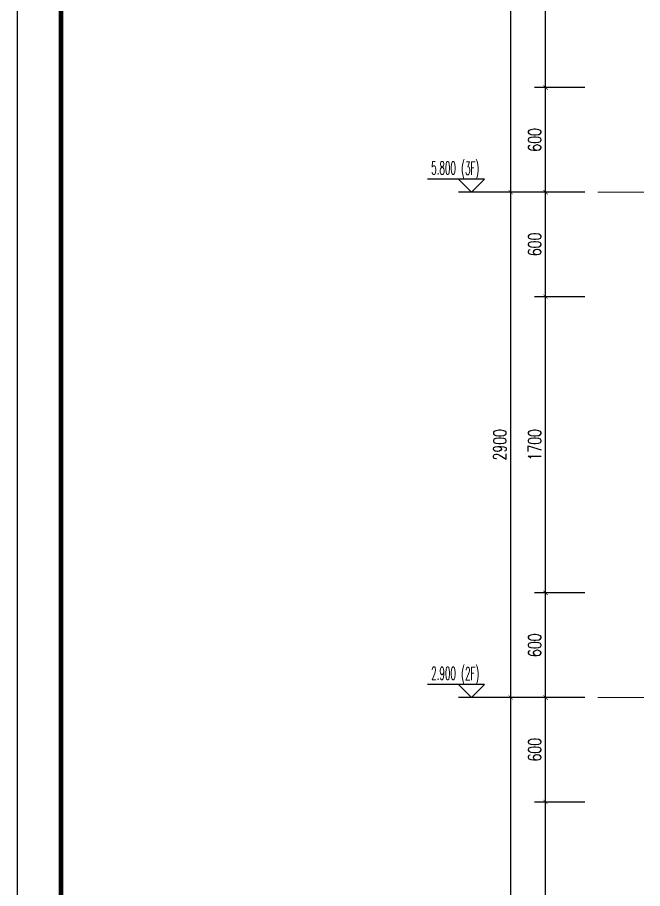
# Model space of a CAD drawing. Extents: x -668857 to 154266, y -275694 to 291306.
# Drawn here: x 457 to 4044, y 148002 to 153002 of the extents above; entities that cross this region are included whole.
import ezdxf

# ---------------------------------------------------------------- set-up
doc = ezdxf.new("R2010")
doc.units = 0
doc.header["$LTSCALE"] = 1000
doc.linetypes.add('DOTE', pattern=[2.42, 2, -0.2, 0.02, -0.2])
doc.layers.get('0').update_dxf_attribs({"linetype": 'CONTINUOUS'})
doc.layers.get('DEFPOINTS').update_dxf_attribs({"linetype": 'CONTINUOUS'})
for name, color, linetype in [('DIM_ELEV', 3, 'CONTINUOUS'), ('PUB_DIM', 3, 'CONTINUOUS'), ('PUB_TEXT', 2, 'CONTINUOUS'), ('yichutu', 7, 'CONTINUOUS')]:
    doc.layers.add(name, color=color, linetype=linetype)
doc.layers.add('DOTE', color=19, linetype='DOTE', lineweight=9)
doc.layers.add('图框', color=9, linetype='CONTINUOUS', lineweight=18)
doc.styles.add('_TCH_DIM', font='SIMPLEX.shx', dxfattribs={"width": 0.7, "bigfont": 'GBCBIG.shx'})
doc.styles.add('_TCH_DIM_T3', font='SIMPLEX', dxfattribs={"width": 0.705882, "bigfont": 'GBCBIG'})
doc.dimstyles.new('_TCH_ARCH&&25', dxfattribs={"dimtxt": 74.375, "dimasz": 25, "dimexe": 62.5, "dimexo": 75, "dimgap": 25, "dimtad": 1, "dimdec": 0, "dimzin": 0, "dimdsep": 46, "dimtxsty": '_TCH_DIM_T3', "dimblk": 'ARCHTICK', "dimcen": 0.09, "dimclrt": 7, "dimazin": 0, "dimtfac": 1, "dimtdec": 0, "dimtix": 1, "dimtmove": 2, "dimatfit": 3, "dimldrblk": 'ARCHTICK', "dimfxl": 0, "dimtolj": 1, "dimtzin": 0, "dimarcsym": 0})

# ---------------------------------------------------------------- blocks, each defined once
blk = doc.blocks.new('GFDDDDRG')
at = {"layer": '图框'}
blk.add_lwpolyline([(923309.8, -107437), (923309.8, -159999.5), (893609.8, -159999.5), (893609.8, -107437)], close=True, dxfattribs=at)
blk.add_lwpolyline([(923309.8, -107437), (923309.8, -159999.5), (893609.8, -159999.5), (893609.8, -107437)], close=True, dxfattribs=at)
at = {"layer": '图框', "const_width": 50}
blk.add_lwpolyline([(894109.8, -159499.5), (922809.8, -159499.5), (922809.8, -108687), (894109.8, -108687)], close=True, dxfattribs=at)
blk = doc.blocks.new('yct-1051-594-26275-14850-25-1002.0')
at = {"layer": 'yichutu', "color": 7}
blk.add_lwpolyline([(0, 0), (0, 14850), (26275, 14850), (26275, 0)], close=True, dxfattribs=at)
blk = doc.blocks.new('_ArchTick')
at = {"color": 0, "linetype": 'ByBlock', "const_width": 0.15}
blk.add_lwpolyline([(-0.5, -0.5), (0.5, 0.5)], dxfattribs=at)
blk = doc.blocks.new('*D2606')
at = {"layer": 'DEFPOINTS', "color": 0}
for p in [(3486.9, 148499), (3786.9, 148499), (3786.9, 146799)]:
    blk.add_point(p, dxfattribs=at)
at = {"layer": 'PUB_DIM', "color": 0, "lineweight": -2}
for p, q in [((3711.9, 148499), (3424.4, 148499)), ((3486.9, 146799), (3486.9, 148499)), ((3711.9, 146799), (3424.4, 146799))]:
    blk.add_line(p, q, dxfattribs=at)
at = {"layer": 'PUB_DIM', "color": 0, "lineweight": -2, "xscale": 25, "yscale": 25, "zscale": 25}
for p, rotation in [((3486.9, 148499), 90), ((3486.9, 146799), 270)]:
    blk.add_blockref('_ArchTick', p, dxfattribs=dict(at, rotation=rotation))
at = {"layer": 'PUB_DIM', "color": 7, "insert": (3424.7, 147649), "char_height": 74.38, "attachment_point": 5, "rotation": 90, "style": '_TCH_DIM_T3'}
blk.add_mtext('\\A1;1700', dxfattribs=at)
blk = doc.blocks.new('*D2607')
at = {"layer": 'DEFPOINTS', "color": 0}
for p in [(3486.9, 149099), (3786.9, 149099), (3786.9, 148499)]:
    blk.add_point(p, dxfattribs=at)
at = {"layer": 'PUB_DIM', "color": 0, "lineweight": -2}
for p, q in [((3711.9, 149099), (3424.4, 149099)), ((3486.9, 148499), (3486.9, 149099)), ((3711.9, 148499), (3424.4, 148499))]:
    blk.add_line(p, q, dxfattribs=at)
at = {"layer": 'PUB_DIM', "color": 0, "lineweight": -2, "xscale": 25, "yscale": 25, "zscale": 25}
for p, rotation in [((3486.9, 149099), 90), ((3486.9, 148499), 270)]:
    blk.add_blockref('_ArchTick', p, dxfattribs=dict(at, rotation=rotation))
at = {"layer": 'PUB_DIM', "color": 7, "insert": (3424.7, 148799), "char_height": 74.38, "attachment_point": 5, "rotation": 90, "style": '_TCH_DIM_T3'}
blk.add_mtext('\\A1;600', dxfattribs=at)
blk = doc.blocks.new('*D2608')
at = {"layer": 'DEFPOINTS', "color": 0}
for p in [(3486.9, 149699), (3786.9, 149699), (3786.9, 149099)]:
    blk.add_point(p, dxfattribs=at)
at = {"layer": 'PUB_DIM', "color": 0, "lineweight": -2}
for p, q in [((3711.9, 149699), (3424.4, 149699)), ((3486.9, 149099), (3486.9, 149699)), ((3711.9, 149099), (3424.4, 149099))]:
    blk.add_line(p, q, dxfattribs=at)
at = {"layer": 'PUB_DIM', "color": 0, "lineweight": -2, "xscale": 25, "yscale": 25, "zscale": 25}
for p, rotation in [((3486.9, 149699), 90), ((3486.9, 149099), 270)]:
    blk.add_blockref('_ArchTick', p, dxfattribs=dict(at, rotation=rotation))
at = {"layer": 'PUB_DIM', "color": 7, "insert": (3424.7, 149399), "char_height": 74.38, "attachment_point": 5, "rotation": 90, "style": '_TCH_DIM_T3'}
blk.add_mtext('\\A1;600', dxfattribs=at)
blk = doc.blocks.new('*D2609')
at = {"layer": 'DEFPOINTS', "color": 0}
for p in [(3486.9, 151399), (3786.9, 151399), (3786.9, 149699)]:
    blk.add_point(p, dxfattribs=at)
at = {"layer": 'PUB_DIM', "color": 0, "lineweight": -2}
for p, q in [((3711.9, 151399), (3424.4, 151399)), ((3486.9, 149699), (3486.9, 151399)), ((3711.9, 149699), (3424.4, 149699))]:
    blk.add_line(p, q, dxfattribs=at)
at = {"layer": 'PUB_DIM', "color": 0, "lineweight": -2, "xscale": 25, "yscale": 25, "zscale": 25}
for p, rotation in [((3486.9, 151399), 90), ((3486.9, 149699), 270)]:
    blk.add_blockref('_ArchTick', p, dxfattribs=dict(at, rotation=rotation))
at = {"layer": 'PUB_DIM', "color": 7, "insert": (3424.7, 150549), "char_height": 74.38, "attachment_point": 5, "rotation": 90, "style": '_TCH_DIM_T3'}
blk.add_mtext('\\A1;1700', dxfattribs=at)
blk = doc.blocks.new('*D2610')
at = {"layer": 'DEFPOINTS', "color": 0}
for p in [(3486.9, 151999), (3786.9, 151999), (3786.9, 151399)]:
    blk.add_point(p, dxfattribs=at)
at = {"layer": 'PUB_DIM', "color": 0, "lineweight": -2}
for p, q in [((3711.9, 151999), (3424.4, 151999)), ((3486.9, 151399), (3486.9, 151999)), ((3711.9, 151399), (3424.4, 151399))]:
    blk.add_line(p, q, dxfattribs=at)
at = {"layer": 'PUB_DIM', "color": 0, "lineweight": -2, "xscale": 25, "yscale": 25, "zscale": 25}
for p, rotation in [((3486.9, 151999), 90), ((3486.9, 151399), 270)]:
    blk.add_blockref('_ArchTick', p, dxfattribs=dict(at, rotation=rotation))
at = {"layer": 'PUB_DIM', "color": 7, "insert": (3424.7, 151699), "char_height": 74.38, "attachment_point": 5, "rotation": 90, "style": '_TCH_DIM_T3'}
blk.add_mtext('\\A1;600', dxfattribs=at)
blk = doc.blocks.new('*D2611')
at = {"layer": 'DEFPOINTS', "color": 0}
for p in [(3486.9, 152599), (3786.9, 152599), (3786.9, 151999)]:
    blk.add_point(p, dxfattribs=at)
at = {"layer": 'PUB_DIM', "color": 0, "lineweight": -2}
for p, q in [((3711.9, 152599), (3424.4, 152599)), ((3486.9, 151999), (3486.9, 152599)), ((3711.9, 151999), (3424.4, 151999))]:
    blk.add_line(p, q, dxfattribs=at)
at = {"layer": 'PUB_DIM', "color": 0, "lineweight": -2, "xscale": 25, "yscale": 25, "zscale": 25}
for p, rotation in [((3486.9, 152599), 90), ((3486.9, 151999), 270)]:
    blk.add_blockref('_ArchTick', p, dxfattribs=dict(at, rotation=rotation))
at = {"layer": 'PUB_DIM', "color": 7, "insert": (3424.7, 152299), "char_height": 74.38, "attachment_point": 5, "rotation": 90, "style": '_TCH_DIM_T3'}
blk.add_mtext('\\A1;600', dxfattribs=at)
blk = doc.blocks.new('*D2612')
at = {"layer": 'DEFPOINTS', "color": 0}
for p in [(3486.9, 154299), (3786.9, 154299), (3786.9, 152599)]:
    blk.add_point(p, dxfattribs=at)
at = {"layer": 'PUB_DIM', "color": 0, "lineweight": -2}
for p, q in [((3711.9, 154299), (3424.4, 154299)), ((3486.9, 152599), (3486.9, 154299)), ((3711.9, 152599), (3424.4, 152599))]:
    blk.add_line(p, q, dxfattribs=at)
at = {"layer": 'PUB_DIM', "color": 0, "lineweight": -2, "xscale": 25, "yscale": 25, "zscale": 25}
for p, rotation in [((3486.9, 154299), 90), ((3486.9, 152599), 270)]:
    blk.add_blockref('_ArchTick', p, dxfattribs=dict(at, rotation=rotation))
at = {"layer": 'PUB_DIM', "color": 7, "insert": (3424.7, 153449), "char_height": 74.38, "attachment_point": 5, "rotation": 90, "style": '_TCH_DIM_T3'}
blk.add_mtext('\\A1;1700', dxfattribs=at)
blk = doc.blocks.new('*D2625')
at = {"layer": 'DEFPOINTS', "color": 0}
for p in [(3286.9, 149099), (3786.9, 149099), (3786.9, 146199)]:
    blk.add_point(p, dxfattribs=at)
at = {"layer": 'PUB_DIM', "color": 0, "lineweight": -2}
for p, q in [((3711.9, 149099), (3224.4, 149099)), ((3286.9, 146199), (3286.9, 149099)), ((3711.9, 146199), (3224.4, 146199))]:
    blk.add_line(p, q, dxfattribs=at)
at = {"layer": 'PUB_DIM', "color": 0, "lineweight": -2, "xscale": 25, "yscale": 25, "zscale": 25}
for p, rotation in [((3286.9, 149099), 90), ((3286.9, 146199), 270)]:
    blk.add_blockref('_ArchTick', p, dxfattribs=dict(at, rotation=rotation))
at = {"layer": 'PUB_DIM', "color": 7, "insert": (3224.7, 147649), "char_height": 74.38, "attachment_point": 5, "rotation": 90, "style": '_TCH_DIM_T3'}
blk.add_mtext('\\A1;2900', dxfattribs=at)
blk = doc.blocks.new('*D2626')
at = {"layer": 'DEFPOINTS', "color": 0}
for p in [(3286.9, 151999), (3786.9, 151999), (3786.9, 149099)]:
    blk.add_point(p, dxfattribs=at)
at = {"layer": 'PUB_DIM', "color": 0, "lineweight": -2}
for p, q in [((3711.9, 151999), (3224.4, 151999)), ((3286.9, 149099), (3286.9, 151999)), ((3711.9, 149099), (3224.4, 149099))]:
    blk.add_line(p, q, dxfattribs=at)
at = {"layer": 'PUB_DIM', "color": 0, "lineweight": -2, "xscale": 25, "yscale": 25, "zscale": 25}
for p, rotation in [((3286.9, 151999), 90), ((3286.9, 149099), 270)]:
    blk.add_blockref('_ArchTick', p, dxfattribs=dict(at, rotation=rotation))
at = {"layer": 'PUB_DIM', "color": 7, "insert": (3224.7, 150549), "char_height": 74.38, "attachment_point": 5, "rotation": 90, "style": '_TCH_DIM_T3'}
blk.add_mtext('\\A1;2900', dxfattribs=at)
blk = doc.blocks.new('*D2627')
at = {"layer": 'DEFPOINTS', "color": 0}
for p in [(3286.9, 154899), (3786.9, 154899), (3786.9, 151999)]:
    blk.add_point(p, dxfattribs=at)
at = {"layer": 'PUB_DIM', "color": 0, "lineweight": -2}
for p, q in [((3711.9, 154899), (3224.4, 154899)), ((3286.9, 151999), (3286.9, 154899)), ((3711.9, 151999), (3224.4, 151999))]:
    blk.add_line(p, q, dxfattribs=at)
at = {"layer": 'PUB_DIM', "color": 0, "lineweight": -2, "xscale": 25, "yscale": 25, "zscale": 25}
for p, rotation in [((3286.9, 154899), 90), ((3286.9, 151999), 270)]:
    blk.add_blockref('_ArchTick', p, dxfattribs=dict(at, rotation=rotation))
at = {"layer": 'PUB_DIM', "color": 7, "insert": (3224.7, 153449), "char_height": 74.38, "attachment_point": 5, "rotation": 90, "style": '_TCH_DIM_T3'}
blk.add_mtext('\\A1;2900', dxfattribs=at)

msp = doc.modelspace()

# ---------------------------------------------------------------- linework, layer by layer
at = {"layer": 'DIM_ELEV', "color": 1}
for p, q in [((3136.91, 152074.03), (2808.91, 152074.03)), ((3061.91, 151999.03), (2986.91, 152074.03)), ((3061.91, 151999.03), (3136.91, 152074.03)), ((3486.91, 151999.03), (2986.91, 151999.03))]:
    msp.add_line(p, q, dxfattribs=at)
at = {"layer": 'DIM_ELEV'}
for p, q in [((3136.91, 149174.03), (2808.91, 149174.03)), ((3061.91, 149099.03), (2986.91, 149174.03)), ((3061.91, 149099.03), (3136.91, 149174.03)), ((3486.91, 149099.03), (2986.91, 149099.03))]:
    msp.add_line(p, q, dxfattribs=at)
at = {"layer": 'DOTE', "color": 1, "linetype": 'DOTE', "ltscale": 0.2}
for p, q in [((6955.63, 151999.03), (3786.91, 151999.03)), ((6955.63, 149099.03), (3786.91, 149099.03))]:
    msp.add_line(p, q, dxfattribs=at)

# ---------------------------------------------------------------- block references
at = {"xscale": 0.5, "yscale": 0.5, "zscale": 0.5}
msp.add_blockref('GFDDDDRG', (-446347.88, 220925.54), dxfattribs=at)
at = {"layer": 'yichutu', "rotation": 270}
msp.add_blockref('yct-1051-594-26275-14850-25-1002.0', (457.01, 167207.06), dxfattribs=at)

# ---------------------------------------------------------------- texts
at = {"layer": 'PUB_TEXT', "color": 1, "style": '_TCH_DIM', "width": 0.494118}
for s, p in [('(3F)', (3002.96, 152099.06)), ('5.800', (2830.81, 152100.28))]:
    msp.add_text(s, height=74.375, dxfattribs=at).set_placement(p)
at = {"layer": 'PUB_TEXT', "style": '_TCH_DIM', "width": 0.494118}
for s, p in [('(2F)', (3002.96, 149199.06)), ('2.900', (2830.81, 149200.28))]:
    msp.add_text(s, height=74.375, dxfattribs=at).set_placement(p)

# ---------------------------------------------------------------- dimensions: what is measured, and where the dimension line sits
at = {"layer": 'PUB_DIM'}
for p1, p2, distance, picture, middle in [((3786.91, 151999.03), (3786.91, 154899.03), 500, '*D2627', (3224.73, 153449.03)), ((3786.91, 152599.03), (3786.91, 154299.03), 300, '*D2612', (3424.73, 153449.03)), ((3786.91, 151999.03), (3786.91, 152599.03), 300, '*D2611', (3424.73, 152299.03)), ((3786.91, 149099.03), (3786.91, 151999.03), 500, '*D2626', (3224.73, 150549.03)), ((3786.91, 151399.03), (3786.91, 151999.03), 300, '*D2610', (3424.73, 151699.03)), ((3786.91, 149699.03), (3786.91, 151399.03), 300, '*D2609', (3424.73, 150549.03)), ((3786.91, 149099.03), (3786.91, 149699.03), 300, '*D2608', (3424.73, 149399.03)), ((3786.91, 146199.03), (3786.91, 149099.03), 500, '*D2625', (3224.73, 147649.03)), ((3786.91, 148499.03), (3786.91, 149099.03), 300, '*D2607', (3424.73, 148799.03)), ((3786.91, 146799.03), (3786.91, 148499.03), 300, '*D2606', (3424.73, 147649.03))]:
    dim = msp.add_aligned_dim(p1=p1, p2=p2, distance=distance, dimstyle='_TCH_ARCH&&25', dxfattribs=at)
    dim.commit()
    dim.dimension.update_dxf_attribs({"geometry": picture, "text_midpoint": middle})

doc.saveas('drawing.dxf')
